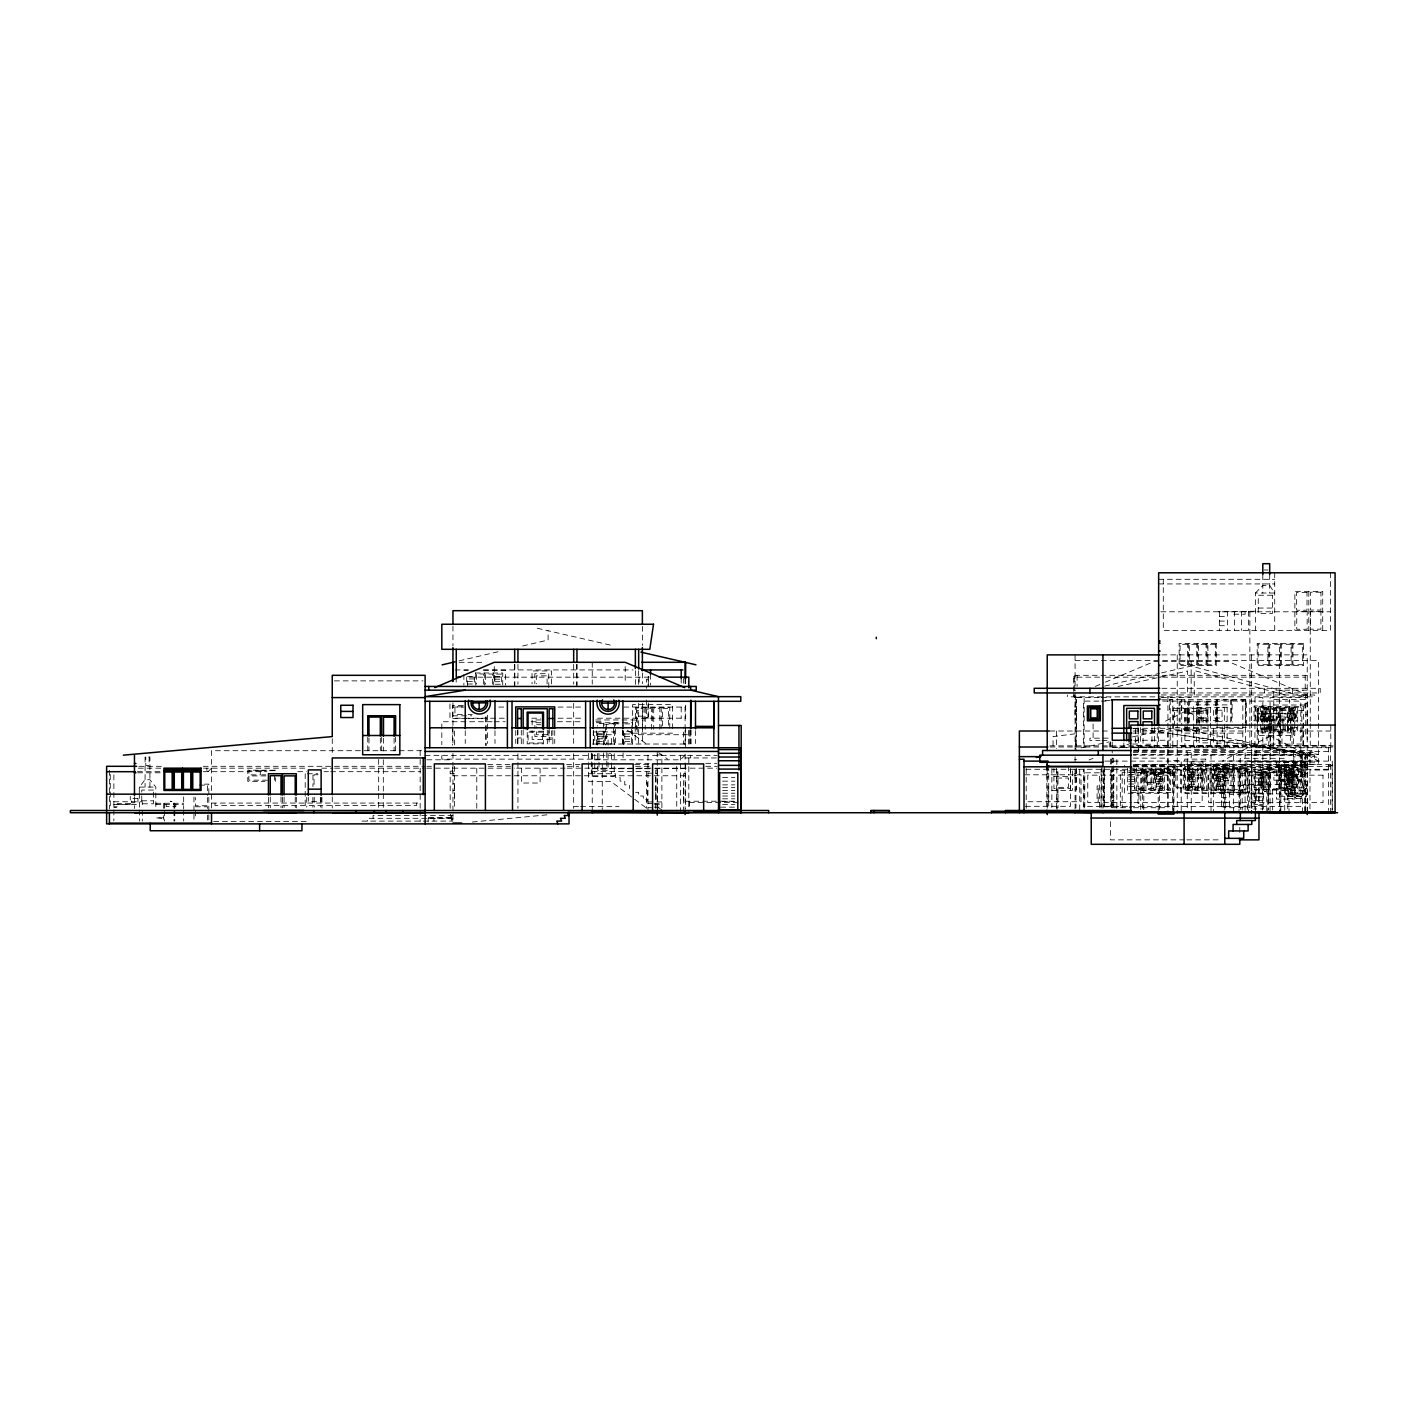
<?xml version="1.0" encoding="UTF-8"?>
<svg xmlns="http://www.w3.org/2000/svg" width="1408" height="1408" viewBox="0 0 1408 1408"><rect width="100%" height="100%" fill="white"/><g stroke="black" fill="none" stroke-linecap="round" stroke-linejoin="round"><path stroke-width="0.75" stroke-dasharray="5 3.75" d="M139.304 792.669L139.304 787.107L145.077 779.733L149.917 779.733L155.83 787.107L155.83 808.914M1287.792 808.826L1287.792 774.664L1293.565 768.75M1255.408 593.032L1262.818 585.499L1269.682 585.499L1274.715 593.032L1255.408 593.032L1255.408 630.362M211.534 768.17L206.888 772.798L206.888 768.17M685.098 755.163L680.451 759.81L592.24 759.81M452.954 819.368L451.774 820.547L451.774 814.686M1165.454 721.195L1185.888 710.987L1206.304 721.195M1225.189 768.17L1225.224 807.717L1249.776 807.717L1249.776 771.742L1251.43 770.986M1249.776 771.742L1251.131 770.986M1095.318 686.418L1103.414 682.986M1105.438 682.141L1154.014 661.566L1228.286 661.566L1307.222 694.989M1089.018 759.986L1092.995 758.402M1118.726 748.106L1138.456 740.203M459.061 660.88L499.347 651.446M522.667 645.99L548.099 640.024L548.099 630.731M1104.629 686.101L1159.488 673.358M1161.6 672.883L1191.15 666.019L1307.222 697.594L1270.069 697.594L1270.069 811.994M1117.934 686.506L1187.63 671L1187.63 694.954M1081.168 747.894L1109.134 741.893M1132.402 736.912L1177.229 727.302L1318.117 757.504M1240.554 773.89L1304.424 762.133M604.032 724.962L616.739 722.656L620.259 725.19M1177.229 766.498L1137.03 772.974L1177.229 772.974M1075.078 733.814L1053.043 736.595L1053.061 745.87M472.296 822.026L547.536 814.792M1264.12 570.011L1268.01 570.011M1158.643 579.304L1274.715 579.304M1158.643 583.933L1274.715 583.933M1258.259 608.045L1272.374 608.045M1255.408 611.23L1218.272 611.794M1160.826 611.794L1330.437 611.794M1219.381 616.44L1227.618 616.44M1219.381 621.086L1227.618 621.086M1219.381 625.715L1227.618 625.715M1161.934 654.878L1307.222 654.878L1307.222 812.733M1075.078 660.458L1099.12 660.458M1101.302 660.458L1160.421 660.458M1162.621 660.458L1318.363 660.458L1318.363 764.315L1133.774 764.474M459.184 662.306L483.366 662.306M455.154 669.926L468.336 669.926M483.366 669.926L632.984 669.926M463.883 670.19L468.266 670.19M483.613 670.19L505.525 670.19L505.525 685.203M475.165 672.989L502.726 672.989L502.726 685.133M1307.222 675.312L1073.776 675.312L1073.776 691.469M467.474 676.403L474.338 676.403M494.806 676.65L501.67 676.65M1073.776 676.702L1075.078 676.702M469.146 677.16L650.83 677.16M1077.085 677.16L1103.414 677.16M1105.614 677.16L1160.438 677.16M1162.638 677.16L1305.216 677.16M1074.146 678.146L1075.078 678.146M474.338 678.938L467.474 678.938L467.474 686.523M494.806 679.184L501.67 679.184M648.331 679.202L646.466 679.202L646.466 688.354M334.4 680.874L422.946 680.874M467.474 681.454L474.338 681.454M494.806 681.701L501.67 681.701M467.474 683.989L474.338 683.989L474.338 673.869M1161.934 688.301L1320.211 688.301L1320.211 692.947L1161.934 692.947M1307.222 690.166L1273.782 690.166L1273.782 745.87M1161.266 694.954L1314.65 694.989L1314.65 696.854L1067.651 696.854L1067.651 694.989M1073.776 695.27L1075.078 695.27M1307.222 695.182L1302.946 695.182L1302.946 690.166M1307.222 695.728L1305.726 695.728L1305.726 736.965L1307.592 736.965M1073.776 696.432L1075.078 696.432M1099.173 697.594L1073.776 697.594L1073.776 693.581M1101.355 697.594L1110.366 697.594M1161.512 697.594L1191.15 697.594L1191.15 661.566M1075.078 699.442L1076.574 699.442L1076.574 729.133L1075.078 729.133M1273.782 699.442L1304.987 699.442L1304.987 710.6L1273.782 710.6M1161.618 699.776L1172.811 699.776L1172.811 747.314L1109.293 747.314L1109.293 742.984M1104.981 700.374L1110.666 700.374M1098.944 701.114L1083.579 701.114L1083.579 747.261M1101.126 701.114L1107.726 701.114M1162.586 701.114L1300.816 701.114L1300.816 720.896M1307.222 701.818L1307.398 721.917M1305.726 703.718L1307.398 703.718M1273.782 705.021L1304.987 705.021M463.32 705.426L452.76 705.426L452.584 718.203L505.525 718.203M462.493 706.834L454.942 706.834L454.942 714.454L462.493 714.454M1075.078 706.886L1076.574 706.851L1076.205 749.496M1273.782 706.886L1273.237 745.87M452.584 707.062L463.936 707.062M498.749 707.062L505.648 707.062M558.078 707.062L582.49 707.062M623.779 707.062L685.661 707.062M1227.142 707.291L1217.11 707.291L1217.11 748.158L1227.142 748.158M1075.078 707.432L1075.642 697.594M1267.059 707.678L1258.699 707.678L1258.699 723.835M1205.952 708.558L1174.395 708.717L1174.395 725.067M1075.078 709.298L1075.078 719.136M1268.802 709.632L1261.568 709.632L1261.55 722.181M1289.534 709.773L1296.786 709.773L1296.786 721.054L1289.534 721.054L1289.394 699.442M638.669 710.6L637.19 710.6L637.19 732.882L638.669 732.882M1261.568 710.882L1268.802 710.882M1289.534 711.022L1296.786 711.022M1307.222 711.885L1307.222 739.746M1261.568 712.131L1268.802 712.131M1289.534 712.272L1296.786 712.272M1189.144 713.046L1201.957 713.046L1201.957 722.146M1075.078 713.557L1076.205 713.557M1289.534 713.522L1296.786 713.522M1258.154 713.979L1295.29 713.979M468.054 714.613L472.208 714.613M1261.568 714.648L1268.802 714.648M1289.534 714.771L1296.786 714.771M1305.726 714.683L1307.592 714.683M452.76 715.827L471.786 715.827M1260.389 716.109L1296.786 716.038M638.669 716.162L642.382 716.162M1261.55 717.094L1268.802 717.147M1280.242 717.077L1277.443 717.077L1277.443 723.888M1287.616 717.147L1285.275 717.147L1285.275 723.888M1296.786 717.288L1288.056 717.147L1288.056 723.888M646.466 717.658L647.962 717.658M531.749 718.203L540.566 718.203M558.078 718.203L582.314 718.203M597.502 718.203L685.661 718.203L685.661 703.155M1261.568 718.397L1268.802 718.397M466.506 718.608L449.962 718.608L449.962 702.645M468.565 718.608L483.032 718.608M1289.534 718.538L1296.786 718.538M540.795 719.946L532.136 719.946L532.136 728.587M1261.568 719.664L1268.802 719.664M1289.534 719.787L1296.786 719.787M595.795 719.963L635.219 719.963L635.219 724.24M1208.082 720.403L1199.158 720.403L1199.158 742.878L1208.082 742.878L1207.906 701.87L1215.333 701.87L1215.333 722.286M1213.432 720.667L1222.355 720.667M1267.042 720.808L1254.035 720.808L1254.035 705.954L1267.042 705.954L1267.059 723.835M1261.568 720.914L1268.802 720.914M1217.11 721.406L1227.142 721.406M492.131 721.741L441.813 721.741L441.813 744.709M494.314 721.741L505.19 721.741M531.309 721.741L540.003 721.741M557.427 721.741L583.528 721.741M595.954 721.741L603.381 721.741L603.381 744.709M540.883 722.709L534.899 722.709L534.899 728.675M596.376 722.744L632.438 722.744L632.438 745.026M604.278 723.642L597.414 723.642L597.414 726.176M619.045 723.8L615.595 723.8L615.595 744.04M624.747 723.888L631.611 723.888L631.611 726.422M536.518 724.715L540.83 724.715M1158.643 727.25L1160.139 727.25M1261.568 727.179L1268.802 727.179M1075.078 727.302L1076.574 727.302M1184.973 727.32L1205.952 727.32M1216.477 727.302L1246.379 727.302M1133.722 728.288L1170.206 728.288M1184.902 728.288L1242.842 728.288M1261.568 728.429L1268.802 728.429M1289.534 728.57L1296.786 728.57M1174.395 729.15L1186.099 729.15L1186.099 723.008M1188.141 729.221L1199.845 729.221M1261.568 729.696L1268.802 729.696M1278.218 729.714L1270.984 729.714L1270.984 723.694M1280.171 729.766L1287.405 729.766M1049.84 731.016L1109.134 731.016M1133.299 731.016L1333.147 731.016M631.611 731.474L624.747 731.474L624.747 744.128M593.982 731.949L614.24 731.949M1291.963 732.811L1260.389 732.811L1260.547 708.611M1132.824 733.11L1170.206 733.11M1184.902 733.11L1242.842 733.11M632.65 733.163L672.566 733.163M597.414 733.762L604.278 733.762M624.747 734.008L631.611 734.008M547.29 734.747L536.518 734.747L536.518 726.722M638.669 734.73L688.811 734.73M689.181 736.014L690.659 736.014M597.414 736.296L604.278 736.296M624.747 736.542L631.611 736.542M517.581 737.986L521.294 737.986M549.155 737.986L552.869 737.986M606.778 737.968L598.946 737.968L598.946 744.163M1108.166 738.162L1089.933 738.162L1089.933 740.379L1100.07 740.379M597.414 738.83L604.278 738.83M624.747 739.077L631.611 739.077M1102.094 740.379L1108.166 740.379M1133.722 740.256L1170.206 740.256M1184.902 740.555L1242.842 740.555M597.414 741.365L604.278 741.365M624.747 741.611L631.611 741.611M1245.429 743.16L1242.842 743.16L1242.842 699.706M606.531 743.987L613.395 743.987L613.395 723.747L606.531 723.747L606.778 744.163M685.467 743.934L683.602 743.934L683.602 727.144M592.24 744.022L685.098 744.022M1132.666 744.022L1138.016 744.022L1138.016 727.69M1270.333 744.04L1278.869 744.04L1278.957 707.485L1270.614 707.485L1270.614 723.642M1049.84 745.87L1333.147 745.87M1196.483 746.134L1224.326 746.134M1154.49 746.75L1126.629 747.314M1050.034 746.997L1332.918 746.997M1133 747.736L1332.883 747.736M1134.285 750.094L1157.27 750.094L1157.27 727.514M421.678 750.71L211.534 750.71L211.534 808.491M1133.37 750.517L1311.869 750.517L1311.869 755.163L1133.37 755.163M1133.405 751.45L1187.261 751.45L1187.261 810.498M1328.483 751.45L1309.915 751.45L1309.915 766.304M1133.229 752.558L1314.65 752.558L1314.65 754.424M1307.222 753.315L1307.222 769.666M609.541 753.491L610.667 753.491M1133.229 754.424L1318.363 754.424L1131.117 728.042M657.237 754.97L661.883 754.97L661.883 812.363M1251.501 755.022L1314.65 755.022L1314.65 762.168L1251.501 762.168M425.11 755.357L717.235 755.357M1307.222 757.011L1304.424 757.011L1304.424 812.733M685.098 757.944L716.83 757.944M1133.422 758.138L1167.936 758.138M1112.232 758.578L1113.71 758.613L1113.71 809.424M426.853 759.81L452.954 759.81M1074.709 759.651L1076.574 759.651M1104.717 761.112L1332.285 761.112L1332.285 812.733M1307.222 761.658L1246.854 761.658L1246.854 766.304M1112.232 761.974L1113.71 761.974M635.888 763.33L649.229 763.33M705.725 763.33L716.83 763.33M1307.222 763.77L1307.592 810.586M1279.731 764.069L1277.883 764.069L1277.778 788.867L1270.526 788.867L1270.526 768.821L1277.778 768.821M487.661 764.632L509.89 764.632M566.597 764.632L579.973 764.632M634.726 764.632L650.056 764.632M1133.106 764.632L1332.883 764.632M1133.088 765.371L1167.285 765.371L1167.285 793.25L1124.552 793.25L1124.552 765.371M1301.344 765.354L1281.104 765.354L1281.104 780.014L1301.344 780.014M1307.222 765.565L1174.36 765.6L1174.36 787.882L1202.221 787.882M1328.606 765.565L1332.918 765.565M1133.299 765.987L1172.618 765.987L1172.582 810.568M138.882 766.304L161.48 766.304M203.174 766.304L424.811 766.304M426.994 766.304L431.394 766.304M488.453 766.304L510.558 766.304M567.442 766.304L578.741 766.304M635.466 766.304L649.299 766.304M705.69 766.304L717.306 766.304M1133.405 766.304L1330.437 766.533M1133.986 766.814L1173.586 766.814M1307.222 767.237L1217.462 767.237L1217.462 771.883L1304.424 771.883M1251.501 767.976L1251.131 810.005M1305.726 767.8L1307.398 767.8M138.283 768.17L162.008 768.17M203.491 768.17L306.715 768.17M321.658 768.17L333.027 768.17M334.787 768.17L424.512 768.17M426.694 768.17L485.918 768.17M488.118 768.17L514.483 768.17M516.683 768.17L565.03 768.17M567.213 768.17L582.595 768.17M584.795 768.17L652.907 768.17M655.107 768.17L716.637 768.17M1129.533 768.17L1170.435 768.17L1170.435 790.451L1129.533 790.451M592.24 768.486L652.696 768.486M654.861 768.486L685.098 768.486M592.24 768.715L650.742 768.715M1233.126 768.909L1238.142 768.909L1238.142 789.712L1233.126 789.712M1279.819 768.733L1287.053 768.733L1287.053 788.797L1279.819 788.797L1279.731 761.658M1289.094 768.803L1301.168 768.75L1305.445 774.664L1287.792 774.664M1223.429 769.226L1225.224 769.226M1025.939 769.278L1330.437 769.278M1200.725 769.578L1193.861 769.578L1193.861 789.254L1200.725 789.254L1200.778 766.498M657.237 769.982L655.758 769.982L655.758 812.363M1133.405 770.018L1187.261 770.018M1307.592 770.035L1251.712 770.018L1251.712 810.498M1328.554 770.018L1309.968 770.018L1309.968 810.498M275.634 770.211L247.79 770.211L247.79 781.352L264.933 781.352M657.237 770.581L657.606 812.363M1111.845 770.581L1113.71 770.581M274.349 770.722L261.36 770.722L261.36 774.822L265.69 774.822M1142.61 770.757L1120.328 770.757L1120.328 807.312M1302.488 770.898L1273.888 770.898L1273.888 780.173L1302.488 780.173M452.954 771.126L450.173 771.126L450.173 810.498M1112.232 771.126L1113.71 771.126M592.24 771.514L650.742 771.514M1261.181 771.32L1268.414 771.32M1289.094 771.302L1296.328 771.302M137.368 771.69L161.533 771.69M203.262 771.69L266.957 771.69M297.704 771.69L306.486 771.69M324.069 771.69L328.451 771.69M330.651 771.69L420.71 771.69M1102.939 771.69L1104.418 771.69M1217.638 771.813L1224.133 771.813M1056.51 771.883L1057.989 771.883L1057.989 807.77M1143.789 771.883L1177.229 771.883M1189.672 771.901L1195.814 771.901M1128.706 772.165L1135.006 772.165M1156.742 772.27L1144.862 772.27L1144.862 784.168L1156.742 784.168M1261.181 772.57L1268.414 772.57M1289.094 772.552L1296.328 772.552M137.667 772.798L161.867 772.798M1189.901 773.027L1201.235 773.027L1201.235 763.928L1189.901 763.928L1189.672 789.131L1195.814 789.131L1195.814 769.437M1247.611 772.974L1249.09 772.974L1249.09 785.048L1247.611 785.048M1270.262 772.992L1253.947 772.798L1253.947 809.635M647.962 773.168L652.59 773.168M655.758 773.362L657.606 773.362M307.296 773.731L317.733 773.731M450.173 773.731L454.45 773.731M588.526 773.731L615.454 773.731L615.454 777.445L620.101 777.445L620.101 781.158L624.747 781.158L624.747 784.872L629.376 784.872L629.376 788.586M685.467 773.731L683.602 773.731L683.602 812.363M1046.848 773.731L1048.714 773.731M1172.582 773.731L1159.576 773.731L1159.576 810.568M1261.181 773.819L1268.414 773.819M1279.362 773.731L1280.101 811.624M1289.094 773.819L1296.328 773.819M1305.726 773.731L1307.592 773.731M1113.71 774.4L1113.71 793.637M1156.602 774.277L1163.096 774.277M1189.672 774.365L1195.814 774.365M1217.638 774.277L1224.133 774.277M1254.827 774.224L1258.717 774.224L1258.717 804.461L1254.827 804.461L1255.021 697.594L1262.835 697.594L1262.835 789.888M318.138 774.752L314.054 774.752L314.054 786.509M1128.706 774.541L1135.006 774.541M1024.742 774.805L1081.01 774.805L1081.01 801.733L1026.907 801.733M1261.181 775.086L1268.414 775.086M1289.094 775.069L1296.328 775.069M1202.168 775.139L1087.768 775.139L1087.768 802.613L1131.768 802.613M1074.709 775.421L1076.574 775.421M265.936 775.914L248.864 775.914L248.864 780.173L270.213 780.173M685.467 775.773L452.584 775.773L452.584 764.632M1053.923 776.512L1070.362 776.512M1261.181 776.336L1268.414 776.336M1284.237 776.512L1301.291 776.512M655.758 776.618L656.128 802.05M1156.602 776.67L1163.096 776.67M1189.672 776.829L1195.814 776.829M1217.638 776.741L1224.133 776.741M1046.848 776.899L1048.714 776.899M1128.706 776.899L1135.006 776.899M722.603 777.445L734.87 777.445M1261.181 777.586L1268.414 777.586M1289.094 777.568L1296.328 777.568M1254.827 778.008L1258.717 778.008M1259.104 778.008L1263.363 778.008M1056.757 778.043L1068.637 778.043L1068.637 787.336L1056.757 787.336M1075.078 778.219L1074.709 769.507M1261.181 778.835L1268.414 778.835M1289.094 778.818L1296.328 778.818M1156.602 779.064L1163.096 779.064M1217.638 779.187L1224.133 779.187M1128.706 779.275L1135.006 779.275M1189.672 779.275L1195.814 779.275M1261.181 780.085L1268.414 780.085M1277.883 780.613L1292.192 780.507M722.603 781.158L734.87 781.158M1287.792 781.018L1303.21 781.018L1303.21 795.309L1286.384 795.15L1286.384 788.357L1291.206 788.357L1291.206 795.15M1305.726 781.141L1307.592 781.141M1156.602 781.458L1163.096 781.458M1261.181 781.352L1268.414 781.352M1289.094 781.334L1296.328 781.334M1128.706 781.651L1135.006 781.651M1189.672 781.739L1195.814 781.739M1217.638 781.792L1224.133 781.792M1254.827 781.792L1258.717 781.792M1259.104 781.792L1263.363 781.792M1261.181 782.602L1268.414 782.602M1289.094 782.584L1296.328 782.584M646.466 782.901L647.574 782.901L647.574 800.906L646.466 800.906M452.954 783.781L454.45 783.781M1156.602 783.851L1163.096 783.851M1261.181 783.851L1268.414 783.851M1289.094 783.834L1296.328 783.834M204.582 784.133L208.824 784.133L208.824 820.618M1128.706 784.01L1135.006 784.01M1217.638 784.115L1224.133 784.115M1189.672 784.203L1195.814 784.203M1297.49 784.555L1243.458 784.555L1243.458 793.848L1297.49 793.848L1297.331 767.677M1305.726 784.52L1306.659 784.52L1306.659 796.418L1305.726 796.418M722.603 784.872L734.87 784.872M199.443 785.136L207.61 785.136L207.61 795.45M454.45 785.259L454.45 799.374M1261.181 785.101L1268.414 785.101M1289.094 785.101L1296.328 785.101M1220.701 785.435L1249.301 785.435L1249.301 792.862L1180.819 792.933L1180.819 765.67M1254.827 785.558L1258.717 785.558M1259.104 785.558L1263.363 785.558M1156.602 786.227L1163.096 786.227M1102.939 786.35L1104.418 786.35M1128.706 786.386L1135.006 786.386M1137.998 786.438L1138.931 786.438L1138.931 803.334L1137.998 803.334L1137.928 769.666M1261.181 786.368L1268.414 786.368M1289.094 786.35L1296.328 786.35M1189.672 786.667L1195.814 786.667M1217.638 786.579L1224.133 786.579M1268.59 786.738L1268.59 801.222M139.304 787.107L155.83 787.107M1048.714 786.843L1048.714 800.958M1187.138 787.054L1175.821 787.054L1175.821 766.445M1200.778 787.107L1189.443 787.107L1189.443 766.498M1254.898 787.266L1256.2 787.266L1256.2 801.75L1254.898 801.75M683.602 787.618L683.602 799.867M722.603 787.67L734.87 787.67M1261.181 787.618L1268.414 787.618M1296.328 787.6L1286.384 787.459L1286.384 781.581L1291.206 781.581L1291.206 787.459M1102.939 787.899L1104.418 787.899M1304.424 787.846L1284.237 787.846L1284.237 765.195M683.602 788.498L683.602 800.395M1153.434 788.374L1147.291 788.374L1147.291 769.613M1137.928 788.797L1143.877 788.797M1289.094 788.85L1296.328 788.85L1296.328 768.803M1305.726 788.85L1307.592 788.85M1224.133 789.043L1217.638 789.043L1217.638 769.349M1219.205 789.202L1212.341 789.202L1212.341 769.507M1254.827 789.342L1279.731 789.888M1075.078 789.518L1076.574 789.518L1076.574 767.237M1289.024 789.501L1291.294 789.501M1255.021 789.888L1297.331 789.958M452.954 790.451L454.45 790.451M722.603 790.451L734.87 790.451M1051.934 790.451L1072.35 790.451L1072.35 769.014M1304.424 790.486L1281.614 790.451L1281.614 762.59L1303.914 762.59L1303.914 790.451M1113.71 790.75L1112.778 792.581L1113.71 792.528M1304.424 791.226L1296.821 790.486M1220.701 791.93L1249.301 791.93M635.571 792.299L638.669 792.299L638.669 796.013L643.315 796.013L643.315 799.726L647.962 799.726M655.758 792.176L655.758 794.042M1291.294 792.282L1299.038 792.282L1299.038 779.275L1286.278 779.205L1286.278 773.256L1291.118 773.256L1291.118 779.205M1131.099 792.634L1172.618 792.634M722.603 793.232L734.87 793.232M1254.827 793.126L1258.717 793.126M1259.104 793.126L1263.363 793.126M1288.091 793.232L1304.424 793.232M1057.989 794.13L1057.989 796.347M1113.71 795.643L1113.71 806.784M722.603 796.013L734.87 796.013M1279.203 796.294L1304.424 796.382M1287.792 796.576L1305.445 796.576M1254.827 796.91L1258.717 796.91M1259.104 796.91L1263.363 796.91M1221.458 797.509L1229.395 797.509M1287.792 798.424L1305.445 798.424M722.603 798.811L734.87 798.811M1102.939 800.272L1104.418 800.272M1112.232 800.448L1113.71 800.36M141.768 800.818L153.454 800.818M1112.232 800.782L1113.71 800.782M1254.827 800.694L1258.717 800.694M1259.104 800.694L1263.363 800.694M685.098 801.222L737.933 801.222M113.872 801.768L142.296 801.768L142.296 808.174M722.603 801.592L734.87 801.592M647.962 801.962L661.883 801.962L659.102 804.742L651.675 804.742M1221.458 802.155L1229.395 802.155M689.339 802.525L737.933 802.525M1133.968 802.613L1202.168 802.613L1202.221 765.6M211.534 803.07L420.165 803.07M155.83 803.264L183.674 803.264M647.962 803.44L652.59 803.44M654.139 803.44L661.883 803.44M130.293 803.634L117.198 803.634L117.198 807.365L113.872 807.365M117.198 804.373L130.293 804.373L130.293 796.382M722.603 804.373L734.87 804.373M113.872 804.566L139.392 804.566M155.83 804.566L183.674 804.566M1112.232 805.2L1113.71 805.147M1025.534 806.309L1070.573 806.309L1070.573 769.525M574.182 806.608L578.494 806.608M580.571 806.608L618.939 806.608M1127.474 806.608L1083.579 806.608L1083.579 769.243M1129.656 806.608L1300.816 806.608L1300.816 723.096M113.872 806.784L117.198 806.784M195.395 806.784L207.469 806.784L207.469 812.997M1101.074 806.784L1101.637 767.782M1103.08 806.784L1111.158 806.784L1111.158 769.965M1221.458 806.784L1229.395 806.784L1229.395 791.93M654.139 807.154L661.883 807.154M720.667 807.154L735.662 807.154M647.962 807.717L652.59 807.717M1111.845 807.717L1131.504 807.717M1133.51 807.717L1167.936 807.717M452.954 815.514L373.102 815.514L373.102 818.312M163.715 817.802L155.83 817.802L163.715 818.488M428.314 817.978L452.954 817.89L427.152 817.978M452.954 818.312L367.541 818.312L367.541 821.093M361.962 821.093L452.954 821.093M213.664 821.462L308.88 821.462M1184.691 839.854L1110.402 839.854L1110.402 818.154M1186.874 839.854L1221.827 839.854M1255.813 746.592L1307.222 752.858M1307.222 754.424L1167.971 733.234L1167.971 810.691M537.24 628.232L613.43 645.797M1285.24 694.954L1194.248 670.542L1194.248 694.954M657.237 807.154L661.883 809.758M1293.829 796.576L1296.627 798.424M627.229 730.171L646.677 744.093M658.715 752.717L667.462 758.982M645.638 807.506L610.808 781.352L588.526 781.352L588.526 764.086M450.736 814.792L452.954 823.064M450.63 814.528L452.038 819.896M1332.109 764.632L1332.109 810.55M1330.806 725.085L1330.806 745.501L1135.446 745.501L1135.446 725.085M1330.437 572.792L1330.437 630.362L1163.29 630.362L1163.29 579.304M1330.437 746.997L1330.437 811.8M1328.606 746.997L1328.554 810.498M1322.728 630.362L1322.728 591.36L1294.867 591.36L1294.867 630.362M1310.267 611.794L1310.267 721.389M1310.267 723.589L1310.267 745.501M1308.806 591.36L1308.806 630.362M1305.726 755.181L1305.726 810.568M1305.445 810.867L1305.498 751.696L1251.642 751.696L1251.642 766.55M1305.216 675.312L1305.216 688.301M1303.843 793.232L1303.843 794.165L1288.091 794.165L1288.091 765.142M1303.614 745.501L1303.614 706.499L1257.186 706.499L1257.186 745.501M1302.946 723.589L1302.946 745.87M1302.576 755.163L1302.576 811.994M1301.837 721.688L1301.837 707.555L1293.477 707.555L1293.477 721.688M1301.96 726.704L1301.96 744.04L1293.406 744.04L1293.406 726.704M1301.819 796.576L1301.819 798.424M1301.626 776.706L1301.626 756.835L1293.829 756.835L1293.829 776.706M1301.168 751.626L1301.291 787.846M1298.968 794.165L1298.968 796.013L1293.758 796.013L1293.758 794.165M1297.683 730.893L1297.683 708.611L1257.045 708.717L1257.045 717.992L1264.102 717.992L1264.102 708.717M1294.99 761.939L1294.99 799.075L1276.405 799.075L1276.405 761.939M1294.814 787.846L1294.814 796.382M1293.565 751.626L1293.565 774.664M1292.368 688.301L1292.368 692.947M1292.192 764.72L1292.192 796.294M1291.998 643.368L1291.998 665.65M1291.998 706.499L1291.998 745.501M1291.118 765.653L1291.118 772.429L1286.278 772.429L1286.278 765.653M1290.854 717.147L1290.854 723.888M1290.854 726.317L1290.854 731.826L1288.056 731.826L1288.056 726.317M1290.643 789.923L1290.643 795.309M1290.397 723.554L1290.397 707.397L1282.037 707.397L1282.037 723.554M1290.52 726.81L1290.52 744.128L1281.966 744.128L1281.966 726.81M1289.024 764.966L1289.024 812.17M1288.408 708.611L1288.408 724.821M1288.408 726.845L1288.408 730.893M1288.461 790.469L1288.461 795.291M1287.405 725.754L1287.405 709.702L1280.171 709.702L1280.242 731.738L1277.443 731.738L1277.443 724.416M1287.616 726.299L1287.616 731.738L1285.275 731.826L1285.275 724.486M1286.507 767.554L1286.507 774.418L1298.405 774.418L1298.405 767.554L1260.195 767.677L1260.195 789.958M1284.747 810.322L1284.747 758.314L1240.184 758.314L1240.184 769.454M1284.061 716.109L1284.061 732.811M1284.008 750.517L1284.008 755.163M1283.022 723.888L1283.022 717.077L1280.699 717.077L1280.699 723.888M1283.022 724.416L1283.022 731.738L1280.699 731.738L1280.699 726.246M1280.822 810.867L1280.822 772.429L1267.816 772.429L1267.816 810.867M1280.4 643.368L1280.4 665.65M1280.4 706.499L1280.4 745.501M1279.362 654.878L1279.362 721.072M1279.362 722.797L1279.362 811.624M1278.992 767.237L1278.992 771.883M1278.763 767.677L1278.763 789.958M1278.218 725.701L1278.218 709.65L1270.984 709.65L1270.984 721.688M1276.722 707.942L1276.722 720.016M1276.176 716.109L1276.176 732.811M1274.979 723.888L1274.979 717.077L1272.181 717.094L1272.181 723.888M1274.979 726.246L1274.979 731.755L1272.181 731.755L1272.181 726.246M1274.715 572.792L1274.715 630.362M1272.674 789.325L1272.674 810.146M1271.67 723.888L1271.67 717.077L1269.4 717.077L1269.4 723.888M1271.67 726.246L1271.67 731.755L1269.4 731.755L1269.4 726.246M1270.333 726.704L1270.35 755.163M1269.822 708.611L1269.822 720.773M1269.822 722.797L1269.822 730.893M1269.682 574.587L1269.682 593.032M1269.47 767.677L1269.47 789.958M1268.784 643.368L1268.784 665.65M1268.784 706.499L1268.784 745.501M1268.819 772.798L1268.59 809.829M1268.274 716.109L1268.274 732.811M1267.13 717.094L1267.13 722.181M1267.13 724.434L1267.13 731.773L1264.842 731.773L1264.842 726.264M1267.024 726.862L1267.024 744.198L1258.47 744.198L1258.47 726.862M1266.778 810.691L1266.778 772.429L1251.923 772.429L1251.923 808.562M1264.842 717.094L1264.842 723.888M1264.507 688.301L1264.507 692.947M1264.331 717.094L1264.331 722.181M1264.331 724.434L1264.331 731.773L1261.55 731.773L1261.55 726.264M1262.818 574.587L1262.818 593.032M1262.466 789.325L1262.466 810.146M1256.147 750.517L1256.147 755.163M1255.39 811.624L1255.39 767.237L1240.307 771.883L1240.307 809.53M1251.501 654.878L1251.501 720.667M1251.501 722.797L1251.501 811.8M1249.864 611.794L1249.864 721.389M1249.864 723.589L1249.864 745.501M1248.456 611.23L1248.456 630.362M1248.562 791.93L1248.562 810.867M1247.946 766.304L1247.946 792.299L1216.371 792.299L1216.371 766.304M1247.611 769.454L1247.611 811.43M1246.854 767.237L1246.854 771.883M1246.379 725.155L1246.379 699.442L1181.734 699.706L1181.734 725.331M1245.429 699.706L1245.429 725.771M1245.429 727.461L1245.429 746.68L1181.734 746.68L1181.734 727.461M1245.13 611.794L1245.13 614.205L1233.619 614.205L1233.619 611.794M1245.306 726.458L1245.306 700.093L1232.106 700.093L1232.106 722.058M1245.112 766.55L1245.112 751.696L1191.256 751.696L1191.256 766.55M1245.094 810.498L1245.094 770.018L1191.238 770.018L1191.238 810.498M1242.173 771.883L1242.173 810.058M1241.504 611.23L1241.504 630.362M1240.853 792.862L1240.853 794.341L1229.712 794.341L1229.712 792.862M1239.797 767.237L1239.797 810.04M1239.797 827.429L1239.797 836.176M1239.128 768.17L1239.128 790.451M1238.987 791.93L1238.987 810.867M1237.878 767.237L1237.878 771.883M1234.57 611.23L1234.57 630.362M1234.605 768.17L1234.605 790.451M1233.496 755.163L1233.496 812.733M1233.302 766.304L1233.302 792.317M1232.158 768.17L1232.158 790.451M1231.419 699.442L1231.419 720.878M1230.68 722.058L1230.68 700.093L1217.498 700.093L1217.498 722.058M1227.618 611.23L1227.618 630.362M1224.766 771.883L1224.766 810.058M1224.326 746.68L1224.326 707.678L1196.483 707.678L1196.483 746.68M1223.499 767.237L1223.429 812.17M1222.936 765.67L1222.936 792.933M1222.355 726.792L1222.355 743.142L1213.432 743.142L1213.432 726.792M1221.458 791.93L1221.458 808.878M1220.454 768.17L1220.701 792.862M1219.381 611.23L1219.381 630.362M1218.237 768.17L1218.237 790.451M1216.477 699.442L1216.477 725.155M1216.266 700.938L1216.266 721.195M1215.966 768.17L1215.966 790.451M1214.294 769.402L1214.294 789.078L1207.976 789.078L1207.976 769.402M1213.643 765.565L1213.643 810.867M1211.162 768.17L1211.162 790.451M1211.021 754.424L1211.021 811.43M1210.405 707.678L1210.405 720.914M1210.405 723.026L1210.405 746.134M1210.035 769.49L1210.035 789.184L1203.171 789.184L1203.171 769.49M1206.99 643.368L1206.99 665.65M1206.99 700.938L1206.99 723.219M1206.691 768.17L1206.691 790.451M1206.058 722.286L1206.058 701.87L1198.63 701.87L1198.63 722.286M1204.702 769.437L1204.702 788.938L1198.578 788.938L1198.578 769.437M1203.171 722.339L1203.171 711.339L1187.754 711.339L1187.754 724.539M1201.886 768.17L1201.886 790.451M1199.845 708.805L1199.845 725.138M1197.698 643.368L1197.698 665.65M1197.698 700.938L1197.698 723.219M1197.398 768.17L1197.398 790.451M1196.765 722.286L1196.765 701.87L1189.338 701.87L1189.338 722.286M1192.594 768.17L1192.594 790.451M1188.405 643.368L1188.405 665.65M1188.405 700.938L1188.405 723.219M1188.299 765.6L1188.299 787.882M1188.141 708.805L1188.141 725.138M1188.123 768.17L1188.123 790.451M1187.49 722.286L1187.49 701.87L1180.062 701.87L1180.062 722.286M1187.155 707.995L1187.155 730.277M1186.099 708.717L1186.099 720.966M1184.973 708.558L1184.973 721.072M1184.902 699.706L1184.902 746.68M1181.224 810.586L1181.224 760.742L1173.586 760.742L1173.586 810.568M1179.13 700.938L1179.13 721.195M1177.229 654.878L1177.229 720.861M1177.229 722.797L1177.229 810.586M1173.938 810.603L1173.938 772.376L1158.221 772.376L1158.221 810.603M1170.206 699.776L1170.206 747.314M1169.291 769.877L1169.291 789.571L1162.427 789.571L1162.427 769.877M1167.936 696.854L1167.936 811.624M1164.486 768.17L1164.486 790.451M1163.096 769.507L1163.096 788.621L1156.602 788.621L1156.602 769.507M1161.142 768.17L1161.142 790.451M1158.643 727.971L1158.643 745.501M1155.194 768.17L1155.194 790.451M1154.49 727.531L1154.49 747.314M1153.434 769.613L1153.381 789.43L1160.262 789.43L1160.262 769.754L1134.584 769.701L1134.584 789.378L1141.448 789.378L1141.448 769.701M1151.955 727.866L1151.955 744.216L1143.032 744.216L1143.032 727.866M1151.867 768.17L1151.867 790.451M1150.882 769.754L1150.882 789.448L1144.018 789.448L1144.018 769.754M1145.918 768.17L1145.918 790.451M1143.877 769.666L1143.789 810.586M1142.574 768.17L1142.61 809.459M1140.744 809.459L1140.744 772.622L1122.176 772.622L1122.176 807.277M1140.55 727.531L1140.55 746.75M1138.456 729.062L1138.456 754.424M1136.626 768.17L1136.626 790.451M1135.006 769.806L1135.006 788.744M1127.35 768.17L1127.35 790.451M1123.848 742.914L1123.848 747.314M1116.861 759.51L1116.861 811.624M1112.232 741.981L1112.232 752.928M1112.232 757.856L1112.232 809.758M1111.845 767.782L1111.845 811.994M1111.158 759.123L1111.158 767.782M1110.824 759.123L1110.824 767.782M1110.824 769.965L1110.824 806.784M1110.666 741.981L1110.666 748.563M1110.437 741.981L1110.437 748.563M1104.418 766.163L1104.418 808.526M1104.136 769.965L1104.136 806.784M1103.414 769.965L1103.414 806.784M1102.939 768.24L1102.939 808.544M1101.074 769.718L1101.074 808.104M1099.63 807.47L1099.63 772.798L1084.776 772.798L1084.776 807.47M1093.101 723.976L1093.101 738.162M1084.142 747.19L1084.142 697.224L1075.958 697.224L1075.958 747.19M1084.142 768.909L1084.142 808.016M1079.725 769.859L1079.725 810.691M1077.085 675.312L1077.085 686.453M1075.958 768.909L1075.958 808.016M1075.642 739.658L1075.642 748.968M1075.078 654.878L1075.078 690.994M1075.078 692.947L1075.078 752.189M1075.078 756.853L1075.078 765.565M1075.078 769.05L1075.078 811.43M1074.533 695.27L1074.533 697.594M1074.146 676.702L1074.146 691.469M1074.339 695.27L1074.339 697.594M1070.362 768.574L1070.362 788.445L1053.923 788.445L1053.923 768.574M1068.373 765.741L1068.373 775.034M1057.074 771.883L1057.074 811.994M1056.51 731.016L1056.51 748.669M1056.51 768.31L1056.51 811.994M1051.864 768.469L1051.864 807.47M1048.714 765.758L1048.714 808.403M1047.218 768.222L1047.218 808.474M1046.848 765.758L1046.848 812.733M1026.203 768.522L1026.203 808.421M695.499 730.646L695.499 743.512M691.046 730.136L691.046 745.536M690.659 730.136L690.659 745.536M690.659 755.163L690.659 757.944M689.339 801.222L689.339 808.65M689.181 730.101L689.181 745.043M688.811 730.47L688.811 744.955M688.811 757.944L688.811 812.733M685.661 678.656L685.661 685.309M685.467 727.144L685.467 746.68M685.467 764.632L685.467 808.438M685.098 678.656L685.098 685.309M685.098 707.062L685.098 728.763M685.098 730.47L685.098 744.656M685.098 754.09L685.098 812.733M683.602 678.515L683.602 683.214M681.19 678.656L681.19 683.038M681.19 707.062L681.19 718.203M680.451 755.163L680.451 812.363M676.738 766.304L676.738 812.363M672.566 728.763L672.566 704.563L632.65 704.563L632.65 728.763M669.786 728.288L669.786 707.344L635.43 707.344L635.43 728.288M668.642 725.138L668.642 708.488L662.517 708.488L662.517 729.291M661.197 707.344L661.197 728.288M659.842 729.309L659.842 708.506L653.717 708.506L653.717 729.309M657.237 751.661L657.237 812.363M652.608 707.344L652.608 724.099M651.341 729.309L651.341 708.523L645.216 708.523L645.216 729.309M650.549 674.291L650.549 685.221M648.331 685.714L648.331 676.421L647.962 685.291M648.331 703.032L648.331 718.203M647.962 705.003L647.962 720.984M647.962 755.163L647.962 812.363M646.466 699.987L646.466 718.203M646.466 771.514L646.466 808.333M644.019 707.344L644.019 724.099M642.646 729.326L642.646 708.523L636.522 708.523L636.522 729.326M642.382 626.349L642.382 645.41M642.382 672.936L642.382 683.672M642.382 703.173L642.382 724.838M642.382 727.003L642.382 744.322M639.074 677.16L639.25 685.714M638.669 670.736L638.669 684.358M638.669 703.173L638.669 744.955M635.36 670.736L635.536 685.714M635.219 726.387L635.219 743.53M631.611 728.957L631.611 744.128M625.205 666.6L625.205 683.742M623.427 730.84L623.427 745.026M622.952 730.682L622.952 743.477M623.075 752.805L623.075 761.235M622.477 729.872L622.477 744.04M614.416 722.744L614.416 728.816M614.416 730.84L614.416 745.026M614.24 753.738L614.24 762.45M614.24 766.462L614.24 776.512L591.958 776.512L591.958 764.632M611.459 743.406L611.459 734.73L594.739 734.73L594.739 743.406M611.459 754.23L611.459 773.731M608.062 745.078L608.062 736.683L597.661 736.683L597.661 745.078M608.062 753.491L608.062 770.282L597.661 770.282L597.661 763.981M606.778 752.453L606.778 768.997L598.946 768.997L598.946 752.453M605.405 726.792L605.405 745.026M603.381 752.91L603.381 759.141L441.813 759.141L441.813 752.91M602.254 763.893L602.254 812.363M597.661 753.491L597.661 761.886M596.376 730.84L596.376 745.026M594.739 754.23L594.739 773.731M593.595 730.664L593.595 747.806M593.243 730.682L593.243 743.477M592.24 662.306L592.24 684.13M592.24 753.949L592.24 812.363M591.958 753.738L591.958 762.45M591.307 753.104L591.307 773.731M588.526 753.298L588.526 762.45M576.963 664.312L576.963 685.344M576.805 664.312L576.805 685.714M573.672 664.312L573.672 684.165M573.672 703.402L573.672 745.184M573.672 753.702L573.672 808.368M554.734 730.523L554.734 743.442M552.869 730.189L552.869 747.736M551.549 683.936L551.549 670.93L532.048 670.93L532.048 683.936M551.602 730.752L551.602 739.411L532.136 739.411L532.136 730.752M549.155 728.235L549.155 743.829M548.768 687.65L548.768 673.71L534.829 673.71L534.829 683.672M548.838 730.664L548.838 736.63L534.899 736.63L534.899 730.664M547.307 730.101L547.307 745.043M547.078 683.866L547.078 675.858L536.307 675.858L536.307 683.866M540.091 768.17L540.091 783.024L521.523 783.024L521.523 768.17M523.16 730.101L523.16 745.043M521.294 730.189L521.294 743.829M517.95 664.312L517.95 684.165M517.95 729.643L517.95 745.184M517.95 753.702L517.95 808.368M517.581 730.189L517.581 743.829M515.733 730.523L515.733 743.442M514.818 664.312L514.818 685.714M514.659 664.312L514.659 685.344M494.982 730.682L495 743.477M494.261 666.6L494.261 683.742M493.715 672.989L493.715 685.133M492.536 684.147L492.536 674.027L485.654 674.027L485.654 684.147M487.608 715.229L487.608 743.406M486.13 716.954L486.13 745.554M485.76 716.954L485.76 745.536M484.704 672.989L484.704 685.133M483.454 684.094L483.454 673.974L476.59 673.974L476.59 684.094M476.784 768.293L476.784 808.685M475.693 672.989L475.693 685.133M466.682 677.037L466.682 685.133M465.238 730.682L465.238 743.477M463.883 674.485L463.883 685.203M456.262 677.16L456.104 685.714M454.45 731.104L454.45 745.254M454.45 766.304L454.45 808.333M452.954 626.05L452.954 645.814M452.954 702.926L452.954 745.184M452.954 753.438L452.954 811.554M452.954 814.317L452.954 820.054M452.584 726.686L452.584 745.254M433.946 817.978L433.946 821.093M428.155 817.978L428.155 821.902M420.165 750.71L420.165 808.808M420.165 810.955L420.165 821.797M416.68 803.07L416.68 805.482L215.019 805.482L215.019 803.07M395.613 737.018L395.613 754.019M394.099 738.285L394.099 750.922M383.504 738.285L383.504 750.922M383.31 759.81L383.31 791.56M383.31 793.672L383.31 808.491M381.674 737.018L381.674 751.89M380.318 738.144L380.318 750.781M378.682 759.422L378.682 791.402M378.682 793.549L378.682 808.474M368.984 738.144L368.984 750.781M367.752 737.018L367.752 751.89M332.253 738.654L332.253 755.163M332.253 796.858L332.253 808.016M321.922 797.333L321.922 808.069M321.13 797.438L321.13 801.68L308.317 801.68L308.317 797.438M320.355 797.333L320.355 807.136M314.23 797.333L314.23 807.136M312.963 774.893L312.963 786.65M312.875 797.368L312.875 807.171M306.733 797.368L306.733 807.171M305.202 773.731L305.202 808.069M296.314 797.227L296.314 807.91M295.222 797.016L295.222 807.576M284.082 797.016L284.082 807.576M282.392 797.227L282.392 807.91M281.019 797.051L281.019 807.717M275.634 777.638L275.634 781.352M274.49 775.914L274.49 780.173M270.266 797.051L270.266 807.717M268.453 797.227L268.453 807.91M207.61 797.509L207.61 805.746L195.36 805.746L195.36 797.509M207.469 815.074L207.469 821.269M195.395 810.92L195.395 819.21M193.97 797.016L193.97 812.029M193.97 814.176L193.97 820.618M183.674 796.875L183.674 808.861M183.674 810.005L183.674 821.075M175.824 804.566L175.824 806.608L166.162 806.608L166.162 804.566M174.768 803.264L174.768 808.685M174.768 810.744L174.768 821.075M174.011 803.264L174.011 808.685M174.011 810.744L174.011 821.075M164.349 803.264L164.349 808.685M164.349 810.744L164.349 821.075M163.715 803.264L163.715 808.914M163.715 815.707L163.715 819.421M156.763 803.264L156.763 804.566M149.917 787.107L149.917 757.011L145.077 757.011L145.077 787.107M149.142 757.011L149.142 765.371L145.798 765.371L145.798 757.011M142.296 810.322L142.296 821.005M139.304 793.461L139.392 808.685M139.304 810.005L139.392 821.075M134.464 796.963L134.464 808.474M113.872 774.928L113.872 807.822M113.872 810.005L113.872 820.952M110.282 774.523L110.282 808.509M109.402 770.299L109.402 808.878M170.403 801.222L171.829 801.61L170.403 801.222M1264.419 791.243L1265.845 791.63L1264.419 791.243M1293.829 771.866L1289.024 776.706L1304.424 776.706L1301.626 771.866L1293.829 771.866M1270.35 735.909L1222.355 760.971L1318.363 760.971L1270.35 735.909M1320.95 592.222L1310.549 592.222L1310.549 610.051L1320.95 610.051L1320.95 592.222M1307.011 592.381L1296.61 592.381L1296.61 610.21L1307.011 610.21L1307.011 592.381M1272.374 595.232L1258.259 595.232L1258.259 613.43L1272.374 613.43L1272.374 595.232M1320.933 611.354L1310.531 611.354L1310.531 629.182L1320.933 629.182L1320.933 611.354M1307.152 611.442L1296.75 611.442L1296.75 629.27L1307.152 629.27L1307.152 611.442M1216.266 643.368L1179.13 643.368L1179.13 665.65L1216.266 665.65L1216.266 643.368M1303.614 643.368L1257.186 643.368L1257.186 665.65L1303.614 665.65L1303.614 643.368M1187.49 644.301L1180.062 644.301L1180.062 664.717L1187.49 664.717L1187.49 644.301M1196.765 644.301L1189.338 644.301L1189.338 664.717L1196.765 664.717L1196.765 644.301M1206.058 644.301L1198.63 644.301L1198.63 664.717L1206.058 664.717L1206.058 644.301M1215.333 644.301L1207.906 644.301L1207.906 664.717L1215.333 664.717L1215.333 644.301M1267.869 644.301L1258.118 644.301L1258.118 664.717L1267.869 664.717L1267.869 644.301M1279.467 644.301L1269.717 644.301L1269.717 664.717L1279.467 664.717L1279.467 644.301M1291.083 644.301L1281.333 644.301L1281.333 664.717L1291.083 664.717L1291.083 644.301M1302.682 644.301L1292.931 644.301L1292.931 664.717L1302.682 664.717L1302.682 644.301M501.67 674.115L494.806 674.115L494.806 684.235L501.67 684.235L501.67 674.115M1181.523 699.336L1169.45 699.336L1169.45 710.494L1181.523 710.494L1181.523 699.336M1227.125 704.898L1193.685 704.898L1193.685 749.478L1227.125 749.478L1227.125 704.898M1265.528 707.45L1255.531 707.45L1255.531 719.312L1265.528 719.312L1265.528 707.45M1201.077 707.995L1173.216 707.995L1173.216 730.277L1201.077 730.277L1201.077 707.995M1295.29 707.942L1258.154 707.942L1258.154 720.016L1295.29 720.016L1295.29 707.942M1207.694 710.23L1199.158 710.23L1199.158 718.027L1207.694 718.027L1207.694 710.23M1222.074 710.23L1213.52 710.23L1213.52 718.045L1222.074 718.045L1222.074 710.23M1294.744 713.31L1257.59 713.31L1257.59 735.61L1294.744 735.61L1294.744 713.31M1296.786 727.32L1289.534 727.32L1289.534 729.819L1296.786 729.819L1296.786 727.32M543.541 731.245L527.208 731.245L527.208 743.864L543.541 743.864L543.541 731.245M604.278 731.227L597.414 731.227L597.414 743.882L604.278 743.882L604.278 731.227M542.643 732.142L528.088 732.142L528.088 742.984L542.643 742.984L542.643 732.142M1205.723 759.123L1184.744 759.123L1184.744 777.867L1205.723 777.867L1205.723 759.123M1113.71 761.552L1112.232 761.552L1113.71 761.622M1202.942 761.904L1187.525 761.904L1187.525 775.086L1202.942 775.086L1202.942 761.904M1229.642 763.893L1213.115 763.893L1213.115 780.437L1229.642 780.437L1229.642 763.893M1228.04 765.371L1185.325 765.371L1185.325 793.232L1228.04 793.232L1228.04 765.371M1227.794 765.758L1214.981 765.758L1214.981 778.571L1227.794 778.571L1227.794 765.758M1285.275 765.723L1280.453 765.723L1280.453 772.499L1285.275 772.499L1285.275 765.723M1226.526 767.078L1216.125 767.078L1216.125 777.48L1226.526 777.48L1226.526 767.078M1246.08 768.17L1183.318 768.17L1183.318 790.451L1246.08 790.451L1246.08 768.17M1224.133 768.926L1219.117 768.926L1219.117 789.73L1224.133 789.73L1224.133 768.926M1230.962 768.891L1225.946 768.891L1225.946 789.694L1230.962 789.694L1230.962 768.891M1268.414 768.803L1261.181 768.803L1261.181 788.867L1268.414 788.867L1268.414 768.803M1245.094 768.997L1240.078 768.997L1240.078 789.8L1245.094 789.8L1245.094 768.997M1191.502 769.542L1184.638 769.542L1184.638 789.219L1191.502 789.219L1191.502 769.542M260.286 770.757L248.97 770.757L248.97 774.858L260.286 774.858L260.286 770.757M1285.275 773.256L1280.453 773.256L1280.453 779.275L1285.275 779.275L1285.275 773.256M1155.44 773.573L1146.165 773.573L1146.165 782.866L1155.44 782.866L1155.44 773.573M1154.49 774.083L1146.869 774.083L1146.869 782.267L1154.49 782.267L1154.49 774.083M1263.363 774.224L1259.104 774.224L1259.104 804.461L1263.363 804.461L1263.363 774.224M1323.027 775.174L1208.627 775.174L1208.627 802.648L1323.027 802.648L1323.027 775.174M1298.475 777.938L1286.155 777.938L1286.208 786.139L1298.528 786.139L1298.475 777.938M1285.205 781.51L1280.382 781.51L1280.382 787.459L1285.205 787.459L1285.205 781.51M1098.222 785.981L1097.096 785.981L1097.096 801.574L1098.222 801.574L1098.222 785.981M1285.205 788.286L1280.382 788.286L1280.382 795.062L1285.205 795.062L1285.205 788.286M153.454 790.046L141.768 790.046L141.768 803.792L153.454 803.792L153.454 790.046M137.966 798.494L131.666 798.494L131.666 802.771L137.966 802.771L137.966 798.494M1263.363 805.605L1254.827 805.605L1254.827 808.949L1263.363 808.949L1263.363 805.605"/><path stroke-width="1.5" d="M525.395 728.746L524.603 727.355L523.794 728.746M434.755 687.632L494.261 662.306L625.205 662.306L684.71 687.632M442.112 664.858L454.837 661.866M1036.323 757.504L1040.6 756.589M465.238 690.166L425.11 696.661L740.802 696.661L740.802 701.307L425.11 701.307M461.56 823.046L452.954 823.064M123.323 755.163L332.253 736.595L332.253 675.312L425.11 675.312L425.11 823.874M1091.605 812.645L1056.51 811.994L1158.995 812.363M1258.312 812.187L1335.083 811.994L1177.229 811.8L1177.229 812.733M1158.643 641.062L1160.139 641.062M1158.643 643.122L1160.139 643.122M1158.643 651.094L1160.139 651.094M1159.752 654.878L1047.218 654.878L1047.218 750.517M452.954 662.306L452.954 669.926M641.608 662.306L685.661 662.306L685.661 678.656M1158.643 665.421L1160.139 665.421M641.626 669.926L682.915 669.926M452.954 670.648L452.584 681.454M460.592 677.16L456.262 677.16L456.262 649.317M659.261 677.16L688.811 677.16L688.811 687.826M425.11 686.453L696.238 686.453L696.238 690.166L425.11 690.166M1159.77 688.301L1034.229 688.301L1034.229 692.947L1159.77 692.947M332.253 697.594L425.11 697.594M1158.643 698.966L1160.139 698.966M1111.475 699.776L1159.664 699.776M472.525 702.874L485.883 702.874M601.621 703.085L614.627 703.085M1158.643 704.968L1160.139 704.968M1158.643 708.998L1160.139 708.998M340.771 711.41L353.021 711.41M517.581 718.485L521.294 718.485M549.155 718.485L552.869 718.485M1335.083 725.085L1130.8 725.085L1130.8 812.733M718.52 725.454L741.171 725.454L741.171 812.733M695.499 726.37L713.838 726.37M429.739 727.795L507.39 727.795M512.019 727.795L585.605 727.795M590.251 727.795L713.838 727.795M690.659 728.235L691.046 700.374M1112.267 728.288L1131.574 728.288M1049.259 731.016L1019.374 731.016L1019.374 812.733M1112.267 733.11L1131.574 733.11M362.683 735.504L399.837 735.504M1131.574 740.256L1112.267 740.256L1112.267 699.776M1019.374 746.997L1047.886 746.997M425.11 747.736L741.171 747.736M718.52 749.584L740.802 749.584M1131.346 750.517L1042.589 750.517L1042.589 755.163M425.11 751.45L718.52 751.45M718.52 753.298L740.802 753.298M1131.346 755.163L1039.79 755.163L1039.79 762.309L1102.939 762.309M1019.374 756.642L1040.794 756.642M718.52 757.011L740.802 757.011M425.11 757.944L332.253 757.944L332.253 794.693M1019.374 759.246L1024.021 759.246L1024.021 812.733M718.52 760.742L740.802 760.742M1023.739 761.112L1048.08 761.112M134.464 763.47L135.96 763.47M1047.218 764.086L1046.848 768.222M718.52 765.371L740.802 765.371M1046.848 765.758L1048.714 765.758M136.682 766.304L106.621 766.304L106.621 823.874L569.026 823.874L569.026 812.363M1047.218 766.304L1102.939 766.304L1102.939 755.163M1024.021 766.814L1131.786 766.814M718.52 769.085L741.171 769.085M163.926 770.95L201.062 770.95M106.621 771.69L135.168 771.69M134.464 772.746L135.96 772.746M308.317 789.149L321.13 789.149M106.621 794.165L425.11 794.165M718.52 809.952L741.171 809.952M1130.694 810.498L1005.435 810.498L1005.435 812.733M870.795 810.691L889.381 810.691M1131.786 811.254L991.514 811.254L991.514 812.733M592.24 811.994L688.811 812.733M693.651 812.17L704.422 812.17M705.426 812.17L719.541 812.17M1033.331 812.17L1160.333 812.17M1172.952 812.17L1255.39 812.17M1262.466 812.17L1289.024 812.733M425.11 812.363L134.464 812.733M740.802 812.363L567.917 812.363L567.917 814.123L569.026 814.123M1337.6 812.733L70.4 812.733L70.4 810.498L768.662 810.498L768.662 812.733M569.026 815.514L564.203 815.514L565.312 818.312L560.49 818.312L561.598 821.093L556.776 821.093L557.885 823.874M1091.235 818.03L1258.963 818.154M109.402 823.134L211.534 823.134M1224.766 838.358L1243.704 838.358L1243.704 830.931M1239.304 839.854L1258.963 839.854L1258.963 811.43M1092.432 812.205L991.514 811.994L1173.586 811.8L1173.586 812.733M1256.957 812.574L1331.546 812.733M1307.222 812.152L1335.083 812.733L1335.083 572.792L1158.643 572.792L1158.643 725.771M640.939 652.133L695.957 664.805M424.882 810.498L425.11 812.733M1330.437 811.8L1330.437 812.733M1307.222 811.8L1307.222 814.581M1280.101 811.624L1280.101 812.733M1279.362 811.624L1279.362 812.733M1269.682 574.587L1269.682 563.693L1262.818 563.693L1262.818 574.587M1255.39 811.624L1255.39 820.53L1236.699 820.53L1236.699 824.437M1251.782 820.53L1251.782 824.437L1233.091 824.437L1233.091 830.931M1251.501 811.624L1251.501 812.733M1248.122 824.437L1248.122 830.931L1228.674 830.931L1228.674 838.358M1240.36 811.624L1240.307 820.53M1239.797 838.358L1239.797 844.307L1091.235 844.307L1091.235 812.17M1224.766 812.17L1224.766 844.307M1184.093 812.17L1184.093 844.307M1173.938 812.733L1173.938 814.088L1158.221 814.088L1158.221 812.733M1157.27 725.314L1157.27 705.531L1123.848 705.531L1123.848 740.714M1154.49 725.648L1154.49 708.312L1126.629 708.312L1126.629 740.819M1151.955 725.824L1151.955 721.741L1143.032 721.741L1143.032 725.824M1140.55 708.312L1140.55 725.402M1138.016 725.648L1138.016 721.565L1129.093 721.565L1129.093 727.69M1129.093 733.814L1129.093 741.981M1102.939 654.878L1102.939 750.517M1102.939 811.8L1102.939 812.733M1098.293 750.517L1098.293 755.163M1089.933 688.301L1089.933 692.947M1075.078 811.624L1075.078 812.733M1047.218 761.552L1047.218 768.222M1047.218 811.8L1047.218 814.616M889.381 812.733L889.381 810.498L870.795 810.498L870.795 812.733M876.286 637.226L876.286 638.704M874.034 810.498L873.946 812.733M740.802 747.736L740.802 812.733M738.954 725.454L738.954 770.018M737.81 809.952L737.81 772.798L719.611 772.798L719.611 809.952M718.52 812.733L718.467 696.661L690.659 690.166L690.659 686.453M713.874 728.746L713.874 701.307L713.838 747.736M703.666 810.498L703.666 763.893L652.59 763.893L652.59 810.498M695.499 701.307L695.499 728.746M690.659 700.374L690.659 728.746M685.098 662.306L685.098 678.656M685.098 811.8L685.098 814.581M681.19 669.926L681.19 678.656M662.253 810.867L662.253 812.733M657.237 810.867L657.237 815.144M650.549 669.926L650.549 674.291M642.382 624.237L642.382 610.685L452.954 610.685L452.954 624.237M642.382 647.522L642.382 670.806M638.669 649.317L638.669 669.029M635.36 649.317L635.36 668.589M633.195 810.498L633.195 763.893L582.12 763.893L582.12 810.498M622.952 700.832L622.952 728.552M608.115 703.085L608.115 709.597A6.494 6.494 0 0 0 613.747 699.846M593.243 700.832L593.243 728.552M592.24 811.8L592.24 812.733M590.251 701.307L590.251 747.736M585.605 701.307L585.605 747.736M576.963 649.317L576.963 662.165M573.672 649.317L573.672 662.376M563.57 810.498L563.57 763.893L512.494 763.893L512.494 810.498M554.734 728.376L554.734 706.886L515.733 706.886L515.733 728.376M547.307 727.954L547.307 708.734L523.16 708.734L523.16 727.954M543.488 729.59L543.488 712.149L527.155 712.149L527.155 729.59M542.573 728.693L542.573 713.046L528.053 713.046L528.053 728.693M517.95 649.317L517.95 662.376M514.659 649.317L514.659 662.165M512.019 701.307L512.019 747.736M507.39 701.307L507.39 747.736M494.982 700.832L495 728.552M485.408 810.498L485.408 763.893L434.333 763.893L434.333 810.498M479.142 702.874L479.142 709.456M465.238 700.832L465.238 728.552M452.954 647.522L452.954 681.314M429.739 701.307L429.739 747.736M428.789 686.453L428.789 690.166M423.245 757.944L423.245 794.693M423.245 812.733L332.253 812.733M402.899 810.498L402.899 812.733M395.613 734.888L395.613 715.757L367.752 715.757L367.752 734.888M394.099 736.173L394.099 717.2L383.504 717.2L383.504 736.173M386.021 810.498L386.021 812.733M381.674 715.757L381.674 734.888M380.318 736.032L380.318 717.059L368.984 717.059L368.984 736.032M374.387 810.498L374.387 812.733M355.819 810.498L355.819 812.733M321.13 795.414L321.13 769.912L308.317 769.912L308.317 795.414M313.685 810.498L313.685 812.733M304.216 810.498L263.578 810.498M301.946 823.874L301.946 830.738L150.234 830.738L150.234 823.31M296.314 795.098L296.314 773.731L268.453 773.731L268.453 795.098M296.314 812.733L268.453 812.733M295.222 794.904L295.222 775.878L284.082 775.878L284.082 794.904M282.392 773.731L282.392 795.098M281.019 794.904L281.019 775.685L270.266 775.685L270.266 794.904M259.618 823.874L259.618 830.738M211.534 812.733L211.534 823.874M191.787 770.95L191.787 790.451M182.494 768.17L182.494 790.451M173.219 770.95L173.219 790.451M134.464 755.163L134.464 795.678M109.402 812.733L109.402 823.874M487.414 700.779A8.36 8.36 0 0 1 479.354 711.304A8.36 8.36 0 0 1 471.275 700.779M616.141 700.885A8.36 8.36 0 0 1 608.062 711.392A8.36 8.36 0 0 1 600.002 700.885M608.115 709.597A6.494 6.494 0 0 1 602.501 699.846M490.054 700.075A11.07 11.07 0 0 1 479.354 714.032A11.07 11.07 0 0 1 468.653 700.075M618.834 700.163A11.141 11.141 0 0 1 608.062 714.19A11.141 11.141 0 0 1 597.309 700.163M472.736 701.131A6.688 6.688 0 0 0 477.558 709.262L479.301 709.474A6.688 6.688 0 0 0 485.69 704.44L485.901 702.698A6.688 6.688 0 0 0 485.654 700.973M653.523 624.237L649.81 649.317L441.813 649.317L441.813 624.237L653.523 624.237M399.837 704.616L362.683 704.616L362.683 754.758L399.837 754.758L399.837 704.616M353.021 705.267L340.771 705.267L340.771 717.534L353.021 717.534L353.021 705.267M1100.37 705.954L1087.381 705.954L1087.381 720.808L1100.37 720.808L1100.37 705.954M1098.874 707.45L1088.877 707.45L1088.877 719.312L1098.874 719.312L1098.874 707.45M521.294 708.734L517.581 708.734L517.581 728.235L521.294 728.235L521.294 708.734M552.869 708.734L549.155 708.734L549.155 728.235L552.869 728.235L552.869 708.734M1097.237 708.822L1090.742 708.822L1090.742 717.922L1097.237 717.922L1097.237 708.822M1137.875 711.04L1129.322 711.04L1129.322 718.837L1137.875 718.837L1137.875 711.04M1151.814 711.04L1143.278 711.04L1143.278 718.837L1151.814 718.837L1151.814 711.04M201.062 768.17L163.926 768.17L163.926 790.451L201.062 790.451L201.062 768.17M181.315 768.786L164.789 768.786L164.789 770.264L181.315 770.264L181.315 768.786M200.147 768.874L183.621 768.874L183.621 770.352L200.147 770.352L200.147 768.874M172.181 772.024L164.754 772.024L164.754 789.483L172.181 789.483L172.181 772.024M181.72 772.024L174.293 772.024L174.293 789.483L181.72 789.483L181.72 772.024M190.837 771.918L183.41 771.918L183.41 789.378L190.837 789.378L190.837 771.918M200.182 772.006L192.755 772.006L192.755 789.466L200.182 789.466L200.182 772.006"/></g></svg>
